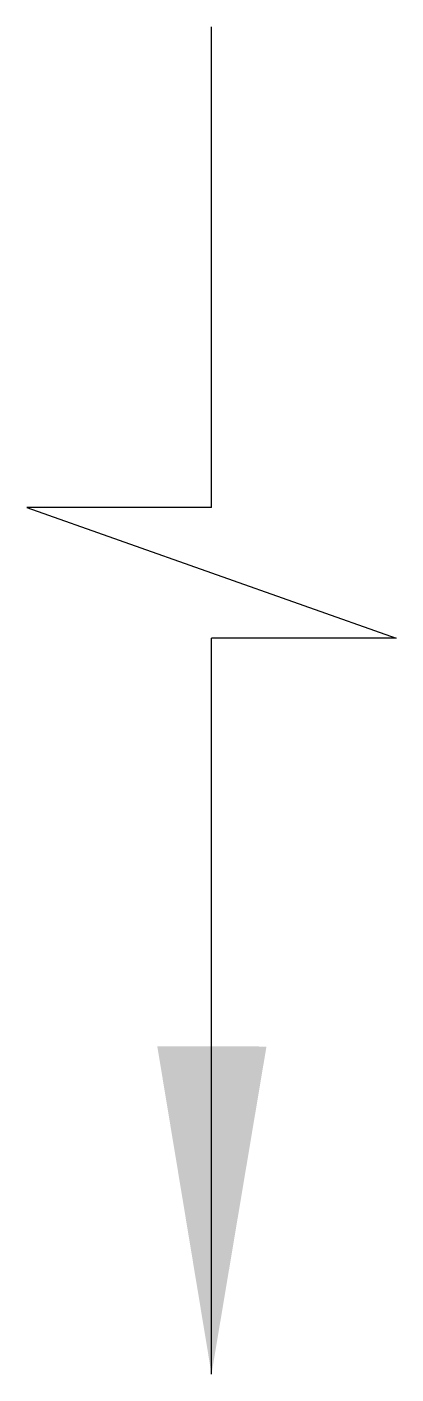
# Model space of a CAD drawing. Extents: x 1614 to 1619.1, y 1415.6 to 1434.1.
import ezdxf

# ---------------------------------------------------------------- set-up
doc = ezdxf.new("R2010")
doc.units = 0
doc.header["$LTSCALE"] = 22
doc.header["$MEASUREMENT"] = 0
doc.linetypes.add('DASHED', pattern=[0.75, 0.5, -0.25])
doc.layers.get('0').update_dxf_attribs({"linetype": 'CONTINUOUS'})

msp = doc.modelspace()

# ---------------------------------------------------------------- linework, layer by layer
for p, q in [((1616.545, 1427.472), (1616.545, 1434.071)), ((1614.009, 1427.472), (1619.081, 1425.674)), ((1616.545, 1427.472), (1614.009, 1427.472)), ((1619.081, 1425.674), (1616.545, 1425.674)), ((1616.545, 1415.568), (1616.545, 1425.674))]:
    msp.add_line(p, q)
at = {"linetype": 'DASHED'}
msp.add_solid([(1615.8, 1420.069), (1617.3, 1420.067), (1616.545, 1415.568)], dxfattribs=at)

doc.saveas('drawing.dxf')
